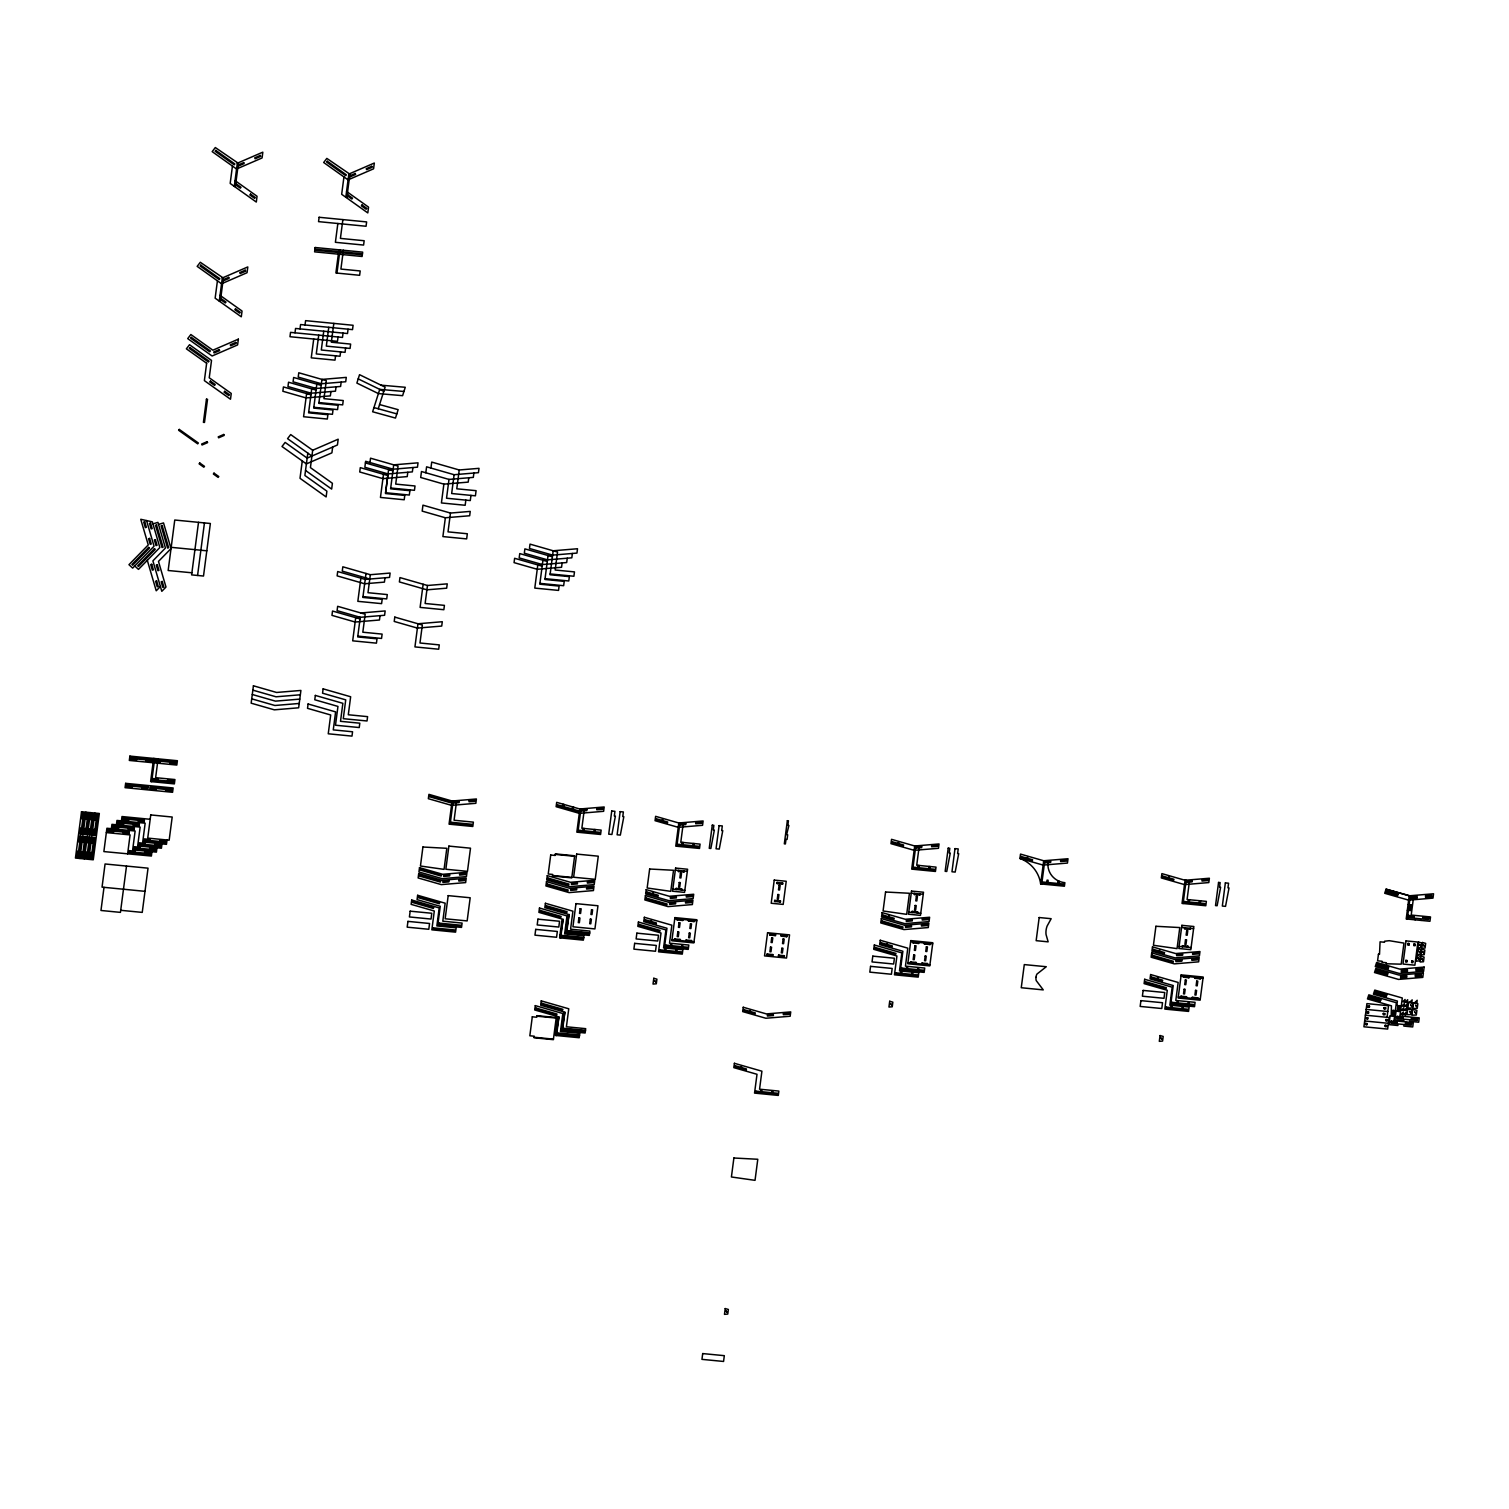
<?xml version="1.0" encoding="UTF-8"?>
<svg xmlns="http://www.w3.org/2000/svg" width="1509" height="1509" viewBox="0 0 1509 1509"><rect width="100%" height="100%" fill="white"/><g stroke="black" fill="none" stroke-linecap="round" stroke-linejoin="round"><path stroke-width="1.5" d="M761.573 1092.723L761.856 1090.479L760.8 1090.366L760.498 1092.629M772.608 1093.799L772.91 1091.554L771.835 1091.441L771.533 1093.704M77.827 857.15L80.562 836.156M80.845 833.987L83.58 813.087M79.902 858.489L85.956 812.182M82.278 857.584L85.032 836.59M85.315 834.42L88.05 813.521M84.353 858.923L90.408 812.615M86.73 858.017L89.484 837.023M89.767 834.854L92.502 813.955M88.805 859.357L94.86 813.049M91.181 858.451L93.935 837.457M94.218 835.288L96.953 814.388M111.383 828.686L111.949 824.348L140.148 827.102L137.677 845.908L161.425 848.228L162.01 843.889M104.008 887.33L100.971 910.474L120.437 912.379L126.511 866.072M113.741 831.119L113.59 832.157L107.667 831.591L107.931 829.497L129.359 831.591L129.095 833.666L123.153 833.1L123.285 832.044M116.4 824.782L116.966 820.443L145.166 823.197L142.714 842.003L166.462 844.323L167.027 839.985M118.758 827.215L118.626 828.252L112.685 827.668L112.949 825.593L134.395 827.687L134.112 829.761L128.171 829.177L128.322 828.139M121.418 820.877L121.984 816.539L150.183 819.293M123.776 823.31L123.644 824.348L117.702 823.763L117.966 821.688L139.413 823.782L139.13 825.857L133.188 825.272L133.339 824.235M132.452 786.189L132.302 787.245L126.379 786.661L126.643 784.567L148.071 786.661L147.807 788.754L141.865 788.17L141.997 787.132M128.793 819.406L128.661 820.443L122.719 819.859L123.002 817.784L144.43 819.859L144.147 821.952L138.224 821.368L138.356 820.33M136.697 758.97L136.565 760.008L130.623 759.423L130.906 757.348L152.334 759.423L152.069 761.517L146.128 760.932L146.26 759.895M127.624 853.905L130.095 834.911L106.347 832.591M134.923 852.245L135.074 851.189L129.133 850.623L128.85 852.698L150.372 854.792L150.655 852.717L144.713 852.132L144.581 853.17M139.96 848.322L140.092 847.285L134.15 846.7L133.886 848.794L155.408 850.887L155.672 848.812L149.731 848.228L149.598 849.265M153.635 758.423L150.617 781.568L174.365 783.888L174.931 779.549L155.634 777.663L158.087 758.857M151.673 781.681L154.71 758.518M217.428 280.825L215.146 298.178L241.289 316.815L242.044 311.024L220.031 295.33M232.443 166.065L230.179 183.438L256.304 202.055L257.058 196.264L235.046 180.59M144.977 844.418L145.109 843.38L139.168 842.795L138.903 844.889L160.426 846.983L160.69 844.908L154.767 844.323L154.616 845.361M156.106 788.509L155.974 789.547L150.032 788.962L150.315 786.887L171.837 788.981L171.554 791.056L165.613 790.49L165.764 789.433M149.995 840.513L150.127 839.476L144.185 838.891L143.921 840.985L165.443 843.078L165.726 840.985L159.784 840.419L159.652 841.456M157.898 780.078L158.049 779.04L152.107 778.455M160.369 761.272L160.237 762.309L154.295 761.724M151.956 851.698L151.39 856.037L103.876 851.585L106.913 828.252L135.131 831.006L132.66 849.812L156.408 852.132L156.974 847.794M198.509 522.34L191.624 574.891L203.508 576.042L210.373 523.491L174.761 520.02L168.159 570.496L191.907 572.798M167.556 781.021L167.688 779.983L173.629 780.549L173.346 782.643L151.824 780.549M170.008 762.215L169.876 763.252L175.817 763.837L176.081 761.743L154.559 759.649M197.566 575.457L204.451 522.906M294.991 332.81L295.557 328.453L347.504 333.527L348.07 329.188M300.008 328.887L300.574 324.548L352.521 329.622L353.106 325.284L305.591 320.644L305.025 324.982M313.721 339.016L311.25 357.84L334.998 360.142L335.564 355.803M302.272 460.962L300.008 478.315L326.133 496.933L326.887 491.161L304.875 475.467L307.817 453.096M318.739 335.111L316.268 353.936L340.034 356.237L340.6 351.899M323.756 331.207L321.304 350.013L345.052 352.333L345.618 347.994M337.846 223.502L335.394 242.308L363.594 245.062L364.159 240.723L340.412 238.403L342.883 219.597M343.939 176.93L341.675 194.303L367.8 212.92L368.554 207.129L346.561 191.454M332.659 447.06L331.905 452.851L306.402 463.904L282.013 446.513L285.144 442.42L307.157 458.114L337.431 444.985L338.186 439.194L312.684 450.248L310.42 467.62L332.414 483.295L331.659 489.086L305.535 470.468M328.773 327.302L326.321 346.108L350.069 348.428L350.635 344.09L331.339 342.203L333.81 323.398M338.921 249.834L335.885 272.978L359.632 275.298L360.198 270.96L340.902 269.074L343.373 250.268M336.96 273.091L339.978 249.928M330.924 391.548L330.358 395.886L306.044 397.923L282.862 391.265L283.428 386.926L310.948 394.83M338.035 336.997L337.469 341.336L289.973 336.714L290.539 332.376L342.486 337.431L343.052 333.093M336.035 386.832L335.47 391.171L306.61 393.585L303.573 416.729L327.321 419.049L327.887 414.711L308.59 412.825L311.722 388.85L340.6 386.455L341.166 382.117M369.969 462.546L370.535 458.189L398.055 466.092L395.716 484.106L415.013 485.973L414.447 490.312L390.68 488.011M360.877 578.173L357.84 601.337L381.588 603.638L382.173 599.299L362.877 597.432L366.008 573.458M384.984 577.777L384.418 582.116L364.65 583.776L337.129 575.872L337.695 571.534L365.216 579.418L389.548 577.4L390.114 573.062L370.346 574.703L367.989 592.697L387.285 594.584L386.719 598.922L362.971 596.602M380.042 615.653L379.457 620.01L355.143 622.029L331.961 615.37L332.527 611.032L360.066 618.935M407.807 472.26L407.223 476.599L382.909 478.636L359.727 471.977L360.293 467.639L387.832 475.542L385.474 493.537L404.77 495.424L404.205 499.762L380.457 497.442L383.475 474.298L412.353 471.883L412.919 467.545M409.995 489.878L409.316 495.046L385.568 492.726L388.605 469.582L417.465 467.168L418.031 462.829L393.717 464.847L390.586 488.822L409.882 490.689M425.821 472.77L426.594 466.809L454.115 474.713L478.428 472.675L479.013 468.337L459.226 469.978L431.725 462.075L430.933 468.054M423.142 584.247L420.106 607.391L443.853 609.711L444.419 605.373L425.123 603.487L427.481 585.492L447.249 583.851L446.664 588.189L426.915 589.83L399.395 581.927L399.96 577.589L427.481 585.492M468.771 477.768L468.205 482.125L443.872 484.144L441.42 502.95L465.168 505.27L465.847 500.12M473.883 473.053L473.317 477.391L449.003 479.428L446.532 498.234L470.28 500.554L470.959 495.405M445.362 517.776L442.892 536.582L466.658 538.902L467.318 533.752L448.022 531.866L450.474 513.06L470.242 511.4L469.676 515.757L445.362 517.776L422.18 511.117L422.954 505.157L450.474 513.06M454.115 474.713L451.663 493.518L475.41 495.82L476.089 490.67L456.774 488.803L459.226 469.978M452.096 801.015L449.06 824.159L472.807 826.479L473.373 822.141L454.077 820.255L456.435 802.26L428.914 794.356L428.349 798.695L451.531 805.353L475.844 803.316L476.41 798.978L452.096 801.015L453.153 801.109L450.135 824.272M562.121 562.932L561.555 567.271L537.242 569.289L514.06 562.631L514.626 558.292L542.165 566.196M567.252 558.198L566.686 562.536L537.808 564.951L534.79 588.095L558.537 590.415L559.103 586.077L539.807 584.19L542.938 560.235L571.817 557.821L572.383 553.482M560.141 937.881L563.14 919.113L560.688 937.938M579.871 808.994L576.834 832.157L600.582 834.477L601.148 830.12L581.852 828.252L584.209 810.258L556.689 802.354L556.123 806.693L579.305 813.351L603.619 811.314L604.185 806.975L579.871 808.994L580.927 809.107L577.909 832.251M566.101 933.147L569.082 914.379L566.63 933.184M555.972 1035.476L558.971 1016.726L556.519 1035.532M582.927 830.629L583.228 828.384M584.002 830.742L584.285 828.479M561.933 1030.741L564.913 1011.992L562.461 1030.798M593.98 831.723L594.263 829.46M595.036 831.817L595.338 829.554M582.568 937.957L582.436 938.994L560.82 936.882M588.51 933.222L588.378 934.26L566.762 932.147M578.4 1035.551L578.268 1036.608L556.651 1034.495M584.341 1030.817L584.209 1031.873L562.593 1029.76M678.805 822.99L675.768 846.153L699.516 848.454L700.082 844.116L680.785 842.248L683.143 824.235L655.623 816.331L655.057 820.689L678.239 827.328L702.553 825.31L703.119 820.971L678.805 822.99L679.861 823.103L676.843 846.247M664.507 951.349L664.941 948.048M665.582 951.443L665.997 948.142M675.862 889.442L675.994 888.386L681.936 888.971L681.804 890.008M678.352 870.448L678.22 871.485L684.143 872.07L684.294 871.033M681.728 845.662L682.162 842.38M676.409 889.48L676.541 888.443M678.748 871.542L678.88 870.504M682.804 845.776L683.219 842.475M670.449 946.615L670.713 944.521L671.788 944.634L671.524 946.709M674.316 939.956L674.466 938.9L680.389 939.485L680.257 940.522M677.088 918.887L676.937 919.924L682.879 920.49L683.011 919.453M674.863 939.994L674.995 938.956M677.484 919.981L677.616 918.924M681.276 889.97L681.408 888.914M683.615 872.013L683.747 870.976M675.542 952.424L675.975 949.123M676.617 952.519L677.051 949.218M679.729 940.465L679.861 939.428M682.351 920.452L682.483 919.396M692.763 846.756L693.197 843.456M693.838 846.851L694.272 843.55M681.483 947.69L681.766 945.596L682.822 945.709L682.558 947.784M685.746 941.069L685.878 940.013L691.82 940.597L691.688 941.635M688.5 920L688.368 921.037L694.31 921.603L694.442 920.565M686.274 941.107L686.406 940.069M688.896 921.094L689.028 920.037M691.141 941.578L691.273 940.541M693.763 921.565L693.895 920.509M767.515 955.14L767.647 954.103M770.137 935.108L770.269 934.071M775.041 901.514L775.173 900.477M777.38 883.576L777.512 882.539M772.382 955.612L772.533 954.575M775.004 935.58L775.154 934.543M779.908 901.986L780.04 900.948M782.247 884.048L782.398 883.01M778.946 956.253L779.078 955.216M781.568 936.221L781.7 935.184M783.812 956.725L783.944 955.687M786.434 936.693L786.566 935.655M914.718 845.983L911.7 869.127L935.448 871.447L936.014 867.109L916.717 865.223L919.075 847.228L891.536 839.325L890.97 843.663L914.152 850.322L938.466 848.303L939.032 843.965L914.718 845.983L915.793 846.096L912.756 869.241M900.42 974.324L900.854 971.023M901.495 974.437L901.929 971.136M911.794 912.417L911.926 911.379L917.868 911.964L917.717 913.002M914.265 893.441L914.133 894.479L920.075 895.063L920.207 894.026M917.642 868.656L918.076 865.355M912.323 912.473L912.455 911.436M914.661 894.535L914.812 893.498M918.717 868.769L919.151 865.468M906.362 969.589L906.645 967.514L907.701 967.609L907.437 969.702M910.248 962.931L910.38 961.893L916.321 962.478L916.17 963.515M913.002 941.861L912.87 942.918L918.792 943.483L918.943 942.446M910.776 962.987L910.908 961.95M913.398 942.955L913.53 941.918M917.189 912.945L917.321 911.908M919.528 895.007L919.679 893.969M911.474 975.399L911.908 972.098M912.53 975.512L912.964 972.211M915.642 963.459L915.774 962.421M918.264 943.427L918.396 942.389M928.695 869.731L929.129 866.43M929.751 869.844L930.185 866.543M917.415 970.664L917.679 968.589L918.755 968.684L918.472 970.777M921.659 964.044L921.792 963.006L927.733 963.591L927.601 964.628M924.413 942.974L924.281 944.03L930.223 944.596L930.355 943.559M922.188 964.1L922.339 963.063M924.81 944.068L924.96 943.031M927.073 964.572L927.205 963.534M929.695 944.54L929.827 943.502M1019.933 858.451L1020.518 854.094L1048.038 861.997A19.56 18.806 -21.8 0 0 1064.882 882.69L1064.411 886.217L1040.663 883.916A34.047 32.726 -21.8 0 0 1019.933 858.451L1043.115 865.091L1067.448 863.073L1068.014 858.734L1043.7 860.752L1040.663 883.916M1041.738 884.01L1044.756 860.866L1043.7 860.752M1046.624 883.425L1047.057 880.143L1048.114 880.237L1047.68 883.538M1057.658 884.519L1058.092 881.218L1059.167 881.313L1058.733 884.614M1185.074 880.256L1182.037 903.419L1205.804 905.74L1206.37 901.382L1187.074 899.515L1189.413 881.52L1161.892 873.617L1161.326 877.955L1184.508 884.614L1208.822 882.576L1209.388 878.238L1185.074 880.256L1186.149 880.369L1183.113 903.514M1170.777 1008.616L1171.21 1005.315M1171.852 1008.71L1172.286 1005.409M1182.132 946.709L1182.283 945.671L1188.205 946.237L1188.073 947.294M1184.622 927.714L1184.49 928.771L1190.431 929.337L1190.563 928.299M1187.998 902.948L1188.432 899.647M1182.679 946.765L1182.811 945.709M1185.018 928.808L1185.15 927.771M1189.073 903.042L1189.507 899.741M1176.718 1003.881L1177.001 1001.787L1178.057 1001.901L1177.793 1003.975M1180.604 997.223L1180.736 996.166L1186.678 996.751L1186.527 997.789M1183.358 976.153L1183.207 977.191L1189.149 977.775L1189.281 976.719M1181.132 997.26L1181.264 996.223M1183.754 977.247L1183.886 976.21M1187.545 947.237L1187.677 946.2M1189.884 929.299L1190.035 928.242M1181.83 1009.691L1182.245 1006.39M1182.886 1009.785L1183.32 1006.484M1185.999 997.751L1186.131 996.694M1188.62 977.719L1188.752 976.681M1199.051 904.023L1199.466 900.722M1200.108 904.117L1200.542 900.816M1187.753 1004.956L1188.036 1002.863L1189.111 1002.976L1188.828 1005.051M1192.016 998.336L1192.148 997.279L1198.089 997.864L1197.957 998.901M1194.77 977.266L1194.638 978.304L1200.579 978.888L1200.711 977.832M1192.544 998.373L1192.695 997.336M1195.166 978.36L1195.298 977.323M1197.41 998.864L1197.561 997.807M1200.032 978.832L1200.183 977.794M1366.588 1024.686L1366.739 1023.536M1367.343 1018.896L1367.494 1017.745M1368.097 1013.124L1368.248 1011.954M1368.852 1007.333L1369.003 1006.163M1369.512 1006.22L1369.361 1007.371L1367.663 1007.22L1367.814 1006.05L1369.531 1006.22M1383.772 1014.633L1383.923 1013.482M1384.526 1008.861L1384.677 1007.691M1385.583 1026.535L1385.734 1025.384M1386.337 1020.763L1386.488 1019.594M1387.035 1017.311L1388.544 1005.73L1366.928 1003.617L1363.91 1026.78L1387.658 1029.081L1389.167 1017.519L1365.419 1015.199M1391.524 1022.253L1391.656 1021.197M1407.275 919.075L1410.293 895.912L1386.054 889.178L1384.696 893.271L1408.67 900.156L1432.984 898.119L1433.55 893.781L1409.199 895.818L1406.199 918.962L1429.947 921.282L1430.513 916.944L1411.217 915.058L1413.575 897.063L1386.054 889.178M1408.746 916.567L1408.878 915.529M1396.391 1022.725L1396.523 1021.687M1397.466 1017.519L1397.598 1016.462M1413.612 917.057L1413.744 916.001M1402.333 1017.99L1402.465 1016.934M1415.102 919.83L1415.31 918.264L1421.252 918.849L1421.044 920.415M1406.011 1023.649L1406.143 1022.612M1423.232 917.981L1423.364 916.944M1410.877 1024.139L1411.009 1023.083M1411.952 1018.915L1412.084 1017.877M1428.099 918.453L1428.231 917.415M1416.819 1019.405L1416.951 1018.349M378.25 408.75L385.116 387.153L359.538 374.685L356.878 383.079L378.401 393.585L402.601 395.679L405.261 387.285L381.079 385.172M562.159 807.221L563.159 804.203M563.197 807.522L564.177 804.504M571.76 809.975L572.741 806.957M572.779 810.276L573.778 807.258M661.093 821.217L662.791 819.481L662.13 821.5M651.699 894.497L653.378 892.762L652.718 894.799M649.832 922.15L651.511 920.415L650.851 922.433M748.709 1012.143L750.407 1010.408L749.747 1012.426M739.882 1068.165L741.56 1066.429L740.9 1068.466M897.025 844.21L898.723 842.456L898.044 844.493M887.613 917.491L889.31 915.756L888.631 917.793M885.745 945.143L887.443 943.408L886.764 945.426M1025.988 858.979L1027.686 857.244L1027.025 859.262M1167.381 878.483L1169.079 876.748L1168.4 878.785M1157.969 951.783L1159.666 950.048L1158.987 952.066M1156.101 979.416L1157.799 977.681L1157.12 979.718M1386.922 891.612L1387.261 890.612M1391.6 892.951L1391.92 891.951M1392.109 893.102L1392.449 892.102M1392.618 893.253L1392.958 892.234M1397.296 894.592L1397.617 893.573M1377.51 964.892L1377.849 963.893M1376.736 970.872L1377.057 969.872M1369.7 997.279L1370.04 996.28M1382.187 966.25L1382.508 965.232M1382.697 966.382L1383.036 965.383M1381.395 972.211L1381.735 971.211M1383.206 966.533L1383.546 965.534M1381.923 972.362L1382.244 971.362M1375.642 992.545L1375.982 991.545M1382.433 972.513L1382.753 971.513M1374.378 998.618L1374.699 997.619M1374.888 998.769L1375.227 997.77M1375.397 998.92L1375.736 997.902M1387.884 967.873L1388.205 966.873M1380.32 993.884L1380.641 992.884M1387.092 973.852L1387.431 972.852M1380.829 994.035L1381.169 993.035M1381.339 994.186L1381.678 993.167M1380.075 1000.26L1380.395 999.26M1386.016 995.525L1386.337 994.525M160.407 586.511L156.219 590.792L147.316 560.329M152.956 523.887L157.936 522.378L165.443 548.031L152.899 560.858L161.803 591.321L165.99 587.058L158.483 561.405L171.026 548.578L163.519 522.925L158.539 524.415M360.84 612.975L385.153 610.938L384.588 615.276L355.709 617.69L352.691 640.835L376.439 643.155L377.005 638.816L357.708 636.93L360.274 617.313L337.092 610.655L337.658 606.316L365.178 614.22L362.82 632.214L382.117 634.101L381.551 638.439L357.803 636.119M300.348 694.781L276.034 696.8L252.852 690.141M299.782 699.12L275.468 701.138L252.286 694.498M299.216 703.458L274.902 705.495L251.72 698.837M1410.84 897.874L1416.819 897.383M1425.59 896.648L1431.569 896.157M1401.427 971.174L1407.407 970.664M1416.178 969.947L1422.157 969.438M1400.635 977.134L1406.614 976.644M1415.404 975.908L1421.384 975.418M403.94 391.472L379.74 389.379L372.629 411.768L395.49 418.068L398.15 409.675L379.589 404.563M314.947 249.174L362.443 253.795M314.815 250.211L362.311 254.832M318.927 402.563L342.675 404.884L343.241 400.545L323.945 398.659L326.302 380.664L298.782 372.761L298.216 377.099L321.398 383.758M313.815 407.298L337.563 409.599L338.129 405.261L318.833 403.375L321.964 379.419L346.278 377.382L345.712 381.739L316.833 384.135L313.721 408.109L333.017 409.976L332.452 414.315L308.704 412.014M550.163 573.929L573.91 576.249L574.476 571.892L555.18 570.025L557.538 552.03L530.017 544.127L529.452 548.465L552.634 555.123M545.032 578.664L568.78 580.984L569.346 576.627L550.049 574.759L553.199 550.766L577.513 548.748L576.947 553.086L548.069 555.501L544.938 579.475L564.234 581.361L563.649 585.699L539.901 583.379M171.177 547.333L206.808 550.804M130.774 758.386L152.202 760.479M154.427 760.687L175.949 762.781M151.975 779.493L173.497 781.605M1408.104 904.495L1409.161 904.608M126.511 785.623L147.939 787.698M150.164 787.924L171.686 790.018M1407.331 910.285L1408.406 910.38M578.173 830.176L599.79 832.289L599.658 833.326L578.041 831.214M450.399 822.179L472.015 824.291L471.883 825.329L450.267 823.216M677.107 844.172L698.724 846.266L698.592 847.322L676.975 845.21M913.039 867.147L934.637 869.259L934.505 870.297L912.888 868.203M1408.199 916.529L1414.14 917.095M1422.685 917.944L1428.627 918.509M1042.002 881.935L1063.619 884.029L1063.487 885.085L1041.87 882.972M1183.396 901.439L1204.993 903.551L1204.861 904.589L1183.245 902.476M555.293 854.415L574.589 856.301M675.315 870.165L687.312 871.315M911.247 893.139L923.244 894.309M122.851 818.821L144.298 820.915M1407.954 944.54L1409.142 944.653M1413.895 945.124L1415.084 945.238M82.825 818.878L81.769 818.783L82.523 812.993L84.655 813.2L81.92 834.1L79.788 833.892L80.543 828.101L81.618 828.196M87.277 819.312L86.22 819.217L86.975 813.426L89.106 813.634L86.371 834.534L84.24 834.326L84.994 828.535L86.07 828.63M91.728 819.745L90.672 819.651L91.427 813.86L93.558 814.068L90.823 834.967L88.691 834.76L89.446 828.969L90.521 829.063M96.199 820.179L95.124 820.085L95.878 814.294L98.01 814.502L95.274 835.401L93.143 835.194L93.898 829.403L94.973 829.497M117.834 822.726L139.281 824.819M1181.604 927.431L1193.581 928.601M112.817 826.63L134.244 828.724M107.799 830.535L129.227 832.628M552.539 875.484L571.836 877.37M672.844 889.141L684.841 890.31M908.758 912.134L920.754 913.303M1405.822 960.856L1407.01 960.969M1411.764 961.44L1412.952 961.554M144.053 839.928L165.575 842.041M139.035 843.852L160.558 845.945M1179.114 946.407L1191.11 947.577M79.807 841.947L78.751 841.852L79.505 836.061L81.637 836.269L78.902 857.244L76.752 857.037L77.506 851.246L78.581 851.359M84.259 842.38L83.202 842.286L83.957 836.495L86.088 836.703L83.353 857.678L81.203 857.47L81.958 851.68L83.033 851.793M88.71 842.814L87.654 842.72L88.409 836.929L90.54 837.137L87.805 858.112L85.655 857.904L86.428 852.113L87.484 852.227M93.181 843.248L92.106 843.154L92.86 837.363L94.992 837.57L92.256 858.546L90.106 858.338L90.88 852.547L91.936 852.66M134.018 847.756L155.54 849.85M129.001 851.661L150.523 853.754M674.768 918.66L696.743 920.792M910.682 941.635L932.675 943.785M1181.038 975.927L1203.031 978.058M672.014 939.73L693.989 941.861M907.928 962.704L929.921 964.855M565.894 930.487L589.642 932.807M565.837 930.996L589.585 933.317M1366.173 1009.408L1387.79 1011.52M144.996 891.329L102.046 887.141L105.064 863.978L148.033 868.165L142.242 912.398L120.72 910.304M559.952 935.222L583.7 937.542M559.896 935.75L583.643 938.051M1396.919 1017.462L1402.861 1018.028M1411.424 1018.877L1417.347 1019.443M1178.284 996.996L1200.277 999.128M1390.977 1022.197L1396.919 1022.762M1405.464 1023.611L1411.405 1024.177M1364.664 1020.989L1388.412 1023.309M536.902 1016.179L556.199 1018.066M561.725 1028.101L585.473 1030.402M561.669 1028.61L585.417 1030.93M555.784 1032.835L579.531 1035.136M555.727 1033.344L579.475 1035.664M534.148 1037.249L553.445 1039.135M373.968 407.581L396.829 413.881M321.191 385.38L293.651 377.476L293.086 381.815L316.268 388.473M316.079 390.114L288.54 382.211L287.974 386.549L311.156 393.208M449.003 479.428L421.483 471.525L420.69 477.485L443.872 484.144M393.151 469.186L365.631 461.301L364.857 467.262L388.039 473.92M365.423 462.923L392.944 470.827M552.407 556.764L524.887 548.861L524.321 553.199L547.503 559.858M547.277 561.48L519.756 553.577L519.19 557.915L542.372 564.573M370.346 574.703L342.826 566.799L342.26 571.138L369.78 579.041M1386.413 891.461L1397.806 894.743M1377 964.76L1388.393 968.024M1376.227 970.721L1387.62 974.003M1375.133 992.394L1386.526 995.676M1369.191 997.128L1380.584 1000.41M358.199 378.872L383.776 391.34M312.684 450.248L290.69 434.573L287.559 438.666L311.929 456.039M134.754 565.969L138.47 569.383L159.86 547.503L152.352 521.85L140.752 519.285L148.259 544.938L128.963 564.687L132.66 568.101L154.05 546.22L146.562 520.567M1431.022 896.195L1431.098 897.233M1426.137 896.61L1426.194 897.648M1421.61 969.495L1421.685 970.532M1416.272 897.421L1416.329 898.459M1420.837 975.455L1420.893 976.512M1416.725 969.891L1416.781 970.928M1411.368 897.836L1411.443 898.874M1415.932 975.87L1416.008 976.908M1406.86 970.721L1406.916 971.758M1406.086 976.681L1406.143 977.738M1401.955 971.117L1402.031 972.173M1401.182 977.096L1401.239 978.134M1035.985 977.266L1035.947 977.926A9.412 9.054 -21.8 0 0 1036.23 980.605L1043.247 989.885L1021.253 987.735L1024.29 964.591L1046.284 966.722L1036.947 974.078A8.545 8.205 -21.8 0 0 1036.211 975.983L1035.985 977.266M81.505 811.748L75.45 858.055L93.256 859.79L99.33 813.483L81.505 811.748M125.643 783.341L125.058 787.679L172.573 792.3L173.139 787.962L125.643 783.341M129.887 756.103L129.321 760.442L176.817 765.063L177.402 760.725L129.887 756.103M206.639 363.254L204.375 380.626L230.5 399.244L231.254 393.453L209.242 377.778L211.524 360.425L189.512 344.731L186.38 348.824L206.639 363.254M150.749 814.935L147.731 838.099L169.159 840.192L172.196 817.029L150.749 814.935M206.45 399.187L203.413 422.35L204.488 422.445L207.525 399.3L206.45 399.187M222.313 277.977L219.277 301.121L220.352 301.234L223.37 278.071L200.301 262.283L197.17 266.376L221.559 283.767L247.042 272.714L247.816 266.923L222.313 277.977M237.328 163.217L234.291 186.38L235.366 186.475L238.403 163.33L215.315 147.542L212.184 151.636L236.573 169.008L262.076 157.955L262.83 152.164L237.328 163.217M238.365 339.148L237.592 344.939L212.109 355.992L187.72 338.62L190.851 334.526L212.863 350.201L238.365 339.148M253.418 685.803L251.154 703.175L274.336 709.834L298.65 707.796L300.913 690.443L276.6 692.461L253.418 685.803M315.174 247.514L314.608 251.852L362.103 256.492L362.669 252.135L315.174 247.514M319.116 217.277L318.55 221.634L366.065 226.256L366.63 221.917L319.116 217.277M348.824 174.082L345.806 197.245L346.863 197.339L349.899 174.195L326.831 158.407L323.68 162.5L348.07 179.873L373.572 168.819L374.326 163.029L348.824 174.082M308.1 703.986L307.515 708.325L330.697 714.983L328.245 733.789L351.993 736.109L352.559 731.771L333.263 729.884L335.62 711.89L308.1 703.986M315.343 695.423L314.777 699.761L337.959 706.419L335.488 725.225L359.236 727.545L359.802 723.188L340.506 721.321L342.864 703.326L315.343 695.423M323.133 688.858L322.549 693.197L345.731 699.855L343.279 718.68L367.027 720.981L367.592 716.643L348.296 714.757L350.654 696.762L323.133 688.858M394.792 617.106L394.226 621.444L417.408 628.102L441.722 626.065L442.288 621.727L417.974 623.764L414.937 646.908L438.704 649.228L439.27 644.89L419.974 643.004L422.331 625.009L394.792 617.106M407.939 921.377L407.185 927.167L428.801 929.28L429.556 923.489L407.939 921.377M410.165 911.172L409.411 916.944L431.027 919.056L431.781 913.266L410.165 911.172M411.693 900.024L411.127 904.363L434.309 911.021L431.838 929.827L455.586 932.147L456.152 927.809L436.856 925.922L439.213 907.928L411.693 900.024M418.71 873.617L418.144 877.955L441.326 884.614L465.64 882.595L466.224 878.257L441.892 880.275L418.71 873.617M419.502 867.656L418.936 871.995L442.118 878.634L466.432 876.616L466.998 872.277L442.684 874.296L419.502 867.656M422.916 847.021L420.445 866.015L444.061 869.373L446.815 848.303L422.916 847.021M417.635 895.29L417.069 899.628L440.251 906.287L437.78 925.092L461.528 927.413L462.094 923.074L442.797 921.188L445.155 903.193L417.635 895.29M433.177 927.846L433.045 928.903L454.662 930.996L454.794 929.959L433.177 927.846M448.89 846.096L445.853 869.241L467.469 871.353L470.506 848.19L448.89 846.096M439.119 923.112L438.987 924.168L460.603 926.262L460.735 925.224L439.119 923.112M448.192 895.629L445.155 918.774L467.149 920.924L470.186 897.761L448.192 895.629M535.714 929.374L534.959 935.165L556.576 937.259L557.33 931.468L535.714 929.374M537.94 919.151L537.185 924.942L558.802 927.054L559.556 921.263L537.94 919.151M539.467 908.022L538.902 912.36L562.084 919.019L559.613 937.825L583.361 940.145L583.926 935.806L564.63 933.92L566.988 915.925L539.467 908.022M546.484 881.614L545.918 885.953L569.1 892.611L593.433 890.574L593.999 886.236L569.666 888.273L546.484 881.614M547.277 875.635L546.711 879.973L569.893 886.632L594.206 884.614L594.772 880.275L570.459 882.293L547.277 875.635M550.71 855.018L548.22 874.013L552.671 874.447L552.464 875.993L571.76 877.88L574.646 855.773L555.35 853.887L555.161 855.452L550.71 855.018M545.409 903.287L544.843 907.626L568.025 914.284L565.554 933.09L589.302 935.41L589.868 931.072L570.572 929.186L572.93 911.191L545.409 903.287M532.3 1016.802L529.829 1035.778L534.28 1036.211L534.073 1037.777L553.369 1039.663L556.255 1017.538L536.959 1015.67L536.77 1017.236L532.3 1016.802M535.299 1005.616L534.733 1009.974L557.915 1016.613L555.444 1035.438L579.192 1037.739L579.758 1033.401L560.461 1031.515L562.819 1013.52L535.299 1005.616M541.241 1000.882L540.675 1005.22L563.857 1011.879L561.386 1030.704L585.134 1033.005L585.699 1028.666L566.403 1026.78L568.761 1008.785L541.241 1000.882M576.664 854.075L573.627 877.238L595.244 879.332L598.281 856.188L576.664 854.075M575.966 903.627L572.93 926.771L594.923 928.922L597.96 905.758L575.966 903.627M578.89 917.981L578.287 922.603L579.362 922.716L579.965 918.076L578.89 917.981M580.116 908.72L579.513 913.341L580.569 913.454L581.172 908.814L580.116 908.72M590.321 919.094L589.717 923.715L590.774 923.829L591.377 919.188L590.321 919.094M591.528 909.833L590.924 914.454L592 914.567L592.603 909.927L591.528 909.833M611.73 811.012L608.712 834.175L611.918 834.477L615.408 816.067L614.333 815.954L614.936 811.333L611.73 811.012M620.161 811.635L617.124 834.798L620.331 835.099L623.821 816.69L622.764 816.576L623.368 811.955L620.161 811.635M634.648 943.351L633.893 949.142L655.51 951.255L656.264 945.464L634.648 943.351M636.873 933.147L636.119 938.938L657.735 941.031L658.49 935.259L636.873 933.147M638.401 922.018L637.835 926.356L661.017 933.015L658.546 951.821L682.294 954.122L682.86 949.783L663.564 947.916L665.922 929.921L638.401 922.018M645.418 895.61L644.852 899.949L668.034 906.607L692.367 904.57L692.933 900.232L668.6 902.269L645.418 895.61M646.21 889.631L645.645 893.969L668.827 900.628L693.14 898.609L693.706 894.252L669.392 896.289L646.21 889.631M649.643 869.014L647.154 887.99L670.769 891.347L673.523 870.278L649.643 869.014M644.343 917.283L643.777 921.622L666.959 928.261L664.488 947.086L688.236 949.387L688.821 945.049L669.506 943.182L671.863 925.187L644.343 917.283M653.793 978.285L653.02 984.075L656.302 983.793L656.924 979.171L653.793 978.285M654.604 980.699L655.642 981.982L654.604 980.699M659.886 949.84L659.754 950.877L681.37 952.99L681.502 951.934L659.886 949.84M675.598 868.071L672.561 891.215L684.558 892.385L687.595 869.241L675.598 868.071M665.827 945.106L665.695 946.143L687.312 948.256L687.444 947.199L665.827 945.106M674.9 917.604L671.863 940.767L693.857 942.899L696.894 919.754L674.9 917.604M679.239 882.501L678.635 887.122L679.71 887.235L680.314 882.595L679.239 882.501M680.446 873.239L679.842 877.861L680.917 877.974L681.521 873.334L680.446 873.239M677.824 931.958L677.22 936.599L678.296 936.693L678.899 932.072L677.824 931.958M679.05 922.697L678.446 927.337L679.503 927.431L680.106 922.81L679.05 922.697M689.255 933.071L688.651 937.711L689.707 937.806L690.33 933.184L689.255 933.071M690.462 923.81L689.858 928.45L690.933 928.544L691.537 923.923L690.462 923.81M712.267 825.178L709.249 848.322L710.852 848.473L714.342 830.063L713.267 829.95L713.87 825.329L712.267 825.178M719.095 825.63L716.058 848.775L719.265 849.095L722.754 830.667L721.698 830.572L722.302 825.932L719.095 825.63M734.393 1063.298L733.827 1067.636L757.009 1074.295L754.538 1093.101L778.286 1095.421L778.87 1091.082L759.555 1089.196L761.913 1071.201L734.393 1063.298M743.239 1007.257L742.673 1011.596L765.855 1018.254L790.169 1016.236L790.735 1011.898L766.421 1013.916L743.239 1007.257M702.704 1353.573L701.949 1359.364L723.566 1361.458L724.32 1355.667L702.704 1353.573M733.883 1158.007L731.412 1176.982L755.028 1180.34L757.782 1159.27L733.883 1158.007M774.23 880.105L771.193 903.25L783.19 904.419L786.227 881.275L774.23 880.105M767.572 932.751L764.535 955.895L786.529 958.045L789.547 934.882L767.572 932.751M767.119 954.046L766.987 955.084L772.929 955.669L773.061 954.612L767.119 954.046M769.741 934.014L769.609 935.052L775.551 935.637L775.683 934.599L769.741 934.014M774.645 900.42L774.494 901.458L780.436 902.042L780.568 901.005L774.645 900.42M776.984 882.482L776.852 883.519L782.794 884.104L782.926 883.067L776.984 882.482M770.495 947.105L769.892 951.726L770.967 951.839L771.571 947.199L770.495 947.105M771.703 937.843L771.099 942.465L772.174 942.578L772.778 937.938L771.703 937.843M787.358 820.689L784.322 843.852L785.397 843.946L786 839.325L787.076 839.419L787.679 834.798L786.604 834.684L788.886 825.536L787.83 825.423L788.434 820.802L787.358 820.689M777.871 894.516L777.267 899.157L778.342 899.251L778.946 894.63L777.871 894.516M779.097 885.255L778.474 889.895L779.549 889.989L780.153 885.368L779.097 885.255M725.225 1308.567L724.471 1314.358L727.753 1314.094L728.357 1309.454L725.225 1308.567M726.055 1310.981L727.074 1312.264L726.055 1310.981M755.877 1091.12L755.745 1092.158L777.361 1094.27L777.493 1093.233L755.877 1091.12M778.55 955.159L778.399 956.197L784.34 956.781L784.473 955.725L778.55 955.159M781.172 935.127L781.021 936.165L786.962 936.749L787.094 935.712L781.172 935.127M781.907 948.218L781.304 952.839L782.379 952.952L782.982 948.312L781.907 948.218M783.133 938.956L782.53 943.578L783.586 943.691L784.19 939.051L783.133 938.956M870.561 966.345L869.806 972.136L891.423 974.248L892.177 968.457L870.561 966.345M872.806 956.14L872.032 961.931L893.649 964.025L894.403 958.234L872.806 956.14M874.315 944.992L873.749 949.331L896.931 955.989L894.46 974.814L918.226 977.115L918.792 972.777L899.496 970.891L901.854 952.896L874.315 944.992M881.35 918.585L880.784 922.942L903.966 929.582L928.28 927.563L928.846 923.225L904.532 925.243L881.35 918.585M882.124 912.624L881.558 916.963L904.74 923.621L929.054 921.584L929.619 917.246L905.306 919.283L882.124 912.624M885.557 892.008L883.067 910.983L906.683 914.341L909.437 893.271L885.557 892.008M880.256 940.258L879.69 944.596L902.872 951.255L900.42 970.08L924.168 972.381L924.734 968.042L905.438 966.156L907.796 948.161L880.256 940.258M889.706 1001.259L888.952 1007.05L892.234 1006.786L892.838 1002.165L889.706 1001.259M890.536 1003.692L891.574 1004.975L890.536 1003.692M895.818 972.833L895.667 973.871L917.283 975.965L917.415 974.927L895.818 972.833M911.511 891.064L908.493 914.209L920.471 915.378L923.508 892.234L911.511 891.064M901.76 968.099L901.627 969.136L923.225 971.23L923.376 970.193L901.76 968.099M915.152 905.475L914.548 910.116L915.623 910.21L916.227 905.589L915.152 905.475M916.378 896.233L915.774 900.854L916.831 900.967L917.434 896.327L916.378 896.233M910.814 940.597L907.796 963.761L929.77 965.892L932.807 942.748L910.814 940.597M913.756 954.952L913.152 959.592L914.209 959.686L914.812 955.065L913.756 954.952M914.963 945.69L914.36 950.33L915.435 950.425L916.038 945.803L914.963 945.69M925.168 956.065L924.564 960.705L925.639 960.799L926.243 956.178L925.168 956.065M926.375 946.803L925.772 951.443L926.847 951.538L927.45 946.916L926.375 946.803M948.199 848.152L945.162 871.315L946.765 871.466L950.255 853.057L949.199 852.943L949.802 848.322L948.199 848.152M955.008 848.624L951.972 871.768L955.178 872.089L958.687 853.66L957.611 853.566L958.215 848.926L955.008 848.624M1039.173 917.529L1036.155 940.673L1048.151 941.842L1046.077 934.618A17.504 16.825 -21.8 0 1 1045.963 931.562A19.542 18.787 -21.8 0 1 1047.114 926.073L1051.169 918.698L1039.173 917.529M1140.917 1000.637L1140.163 1006.428L1161.779 1008.521L1162.534 1002.731L1140.917 1000.637M1143.143 990.413L1142.388 996.204L1164.005 998.317L1164.759 992.526L1143.143 990.413M1144.671 979.284L1144.105 983.623L1167.287 990.281L1164.816 1009.087L1188.564 1011.407L1189.149 1007.069L1169.852 1005.183L1172.191 987.188L1144.671 979.284M1151.707 952.877L1151.141 957.215L1174.323 963.874L1198.636 961.837L1199.202 957.498L1174.889 959.535L1151.707 952.877M1152.48 946.898L1151.914 951.236L1175.096 957.894L1199.41 955.876L1199.976 951.538L1175.662 953.556L1152.48 946.898M1155.913 926.281L1153.423 945.275L1177.039 948.633L1179.793 927.563L1155.913 926.281M1150.612 974.55L1150.047 978.888L1173.229 985.547L1170.758 1004.353L1194.524 1006.673L1195.09 1002.334L1175.794 1000.448L1178.152 982.453L1150.612 974.55M1160.063 1035.551L1159.308 1041.342L1162.59 1041.078L1163.194 1036.438L1160.063 1035.551M1160.893 1037.985L1161.911 1039.248L1160.893 1037.985M1166.155 1007.107L1166.023 1008.144L1187.64 1010.257L1187.772 1009.219L1166.155 1007.107M1181.868 925.338L1178.831 948.501L1190.827 949.67L1193.864 926.507L1181.868 925.338M1172.116 1002.372L1171.965 1003.41L1193.581 1005.522L1193.713 1004.485L1172.116 1002.372M1185.508 939.767L1184.905 944.389L1185.98 944.502L1186.583 939.862L1185.508 939.767M1186.734 930.506L1186.112 935.127L1187.187 935.24L1187.79 930.619L1186.734 930.506M1181.17 974.889L1178.152 998.034L1200.127 1000.184L1203.163 977.021L1181.17 974.889M1184.112 989.244L1183.509 993.865L1184.565 993.978L1185.169 989.338L1184.112 989.244M1185.319 979.982L1184.716 984.604L1185.772 984.717L1186.395 980.077L1185.319 979.982M1195.524 990.357L1194.921 994.978L1195.996 995.091L1196.599 990.451L1195.524 990.357M1196.731 981.095L1196.128 985.717L1197.203 985.83L1197.806 981.19L1196.731 981.095M1218.555 882.444L1215.518 905.589L1217.122 905.74L1220.611 887.33L1219.555 887.235L1220.159 882.595L1218.555 882.444M1225.365 882.897L1222.328 906.06L1225.534 906.362L1229.024 887.952L1227.968 887.839L1228.571 883.218L1225.365 882.897M1365.551 1023.423L1365.4 1024.573L1367.097 1024.743L1367.248 1023.574L1365.551 1023.423M1366.305 1017.632L1366.154 1018.782L1367.852 1018.952L1368.003 1017.802L1366.305 1017.632M1367.06 1011.841L1366.909 1012.992L1368.606 1013.161L1368.757 1012.011L1367.06 1011.841M1378.453 954.216L1377.585 960.818L1382.037 961.252L1381.904 962.289L1386.356 962.723L1386.224 963.761L1401.201 964.176L1403.955 943.106L1389.242 940.692L1384.658 941.22L1384.526 942.257L1380.075 941.823L1379.509 954.329L1378.453 954.216M1383.281 1013.426L1383.131 1014.576L1384.96 1014.765L1385.111 1013.595L1383.281 1013.426M1384.036 1007.635L1383.885 1008.785L1385.715 1008.974L1385.866 1007.805L1384.036 1007.635M1385.092 1025.328L1384.941 1026.478L1386.771 1026.667L1386.922 1025.498L1385.092 1025.328M1385.847 1019.537L1385.696 1020.688L1387.525 1020.876L1387.676 1019.707L1385.847 1019.537M1390.11 1015.953L1388.978 1024.63L1397.881 1025.498L1398.089 1023.932L1404.03 1024.517L1403.823 1026.082L1412.726 1026.95L1413.292 1022.612L1393.995 1020.725L1396.353 1002.731L1368.814 994.846L1367.475 998.939L1391.449 1005.824L1391.185 1016.066L1390.11 1015.953M1391.128 1021.159L1390.845 1023.234L1396.787 1023.819L1397.051 1021.725L1391.128 1021.159M1393.014 1010.37L1392.26 1016.161L1393.316 1016.274L1394.071 1010.483L1393.014 1010.37M1408.35 915.473L1408.067 917.566L1414.008 918.151L1414.273 916.057L1408.35 915.473M1396.051 1011.219L1394.92 1019.895L1403.823 1020.763L1404.03 1019.197L1409.972 1019.782L1409.764 1021.348L1418.667 1022.215L1419.233 1017.877L1399.937 1015.991L1402.295 997.996L1374.774 990.111L1373.416 994.205L1397.391 1001.089L1396.825 1005.428L1397.881 1005.541L1397.127 1011.332L1396.051 1011.219M1410.236 904.702L1409.481 910.493L1410.538 910.587L1411.311 904.815L1410.236 904.702M1406.03 940.899L1402.993 964.044L1414.876 965.194L1417.894 942.05L1406.03 940.899M1397.07 1016.425L1396.787 1018.5L1402.729 1019.084L1402.993 1016.991L1397.07 1016.425M1398.956 1005.635L1398.202 1011.426L1399.258 1011.539L1400.031 1005.749L1398.956 1005.635M1405.879 960.346L1405.671 962.025L1406.86 962.138L1407.067 960.46L1405.879 960.346M1408.104 943.389L1407.878 945.068L1409.066 945.181L1409.293 943.502L1408.104 943.389M1401.201 1014.161L1402.88 1014.859L1403.257 1012.067L1401.201 1014.161M1401.823 1009.842L1403.502 1010.521L1403.86 1007.748L1401.823 1009.842M1402.333 1005.711L1404.011 1006.39L1404.37 1003.617L1402.333 1005.711M1403.03 1001.561L1404.709 1002.259L1405.068 999.486L1403.03 1001.561M1403.992 1014.425L1405.671 1015.123L1406.048 1012.35L1403.992 1014.425M1404.577 1010.03L1406.256 1010.709L1406.614 1007.937L1404.577 1010.03M1405.068 1005.937L1406.765 1006.635L1407.124 1003.862L1405.068 1005.937M1405.615 1001.825L1407.293 1002.504L1407.671 999.731L1405.615 1001.825M1411.82 960.912L1411.613 962.591L1412.782 962.704L1413.009 961.026L1411.82 960.912M1414.046 943.955L1413.82 945.634L1415.008 945.747L1415.235 944.068L1414.046 943.955M1405.615 1022.555L1405.332 1024.649L1411.273 1025.233L1411.537 1023.14L1405.615 1022.555M1407.746 1008.917L1406.992 1014.689L1411.349 1014.538L1411.952 1009.898L1407.746 1008.917M1408.614 1002.353L1407.859 1008.144L1412.198 1007.974L1412.801 1003.334L1408.614 1002.353M1410.123 1001.957L1411.802 1002.655L1412.16 999.882L1410.123 1001.957M1418.649 942.125L1417.875 947.916L1421.157 947.652L1421.78 943.012L1418.649 942.125M1409.764 1011.445L1410.802 1012.728L1409.764 1011.445M1410.632 1004.881L1411.651 1006.163L1410.632 1004.881M1417.083 955.367L1416.329 961.139L1419.611 960.875L1420.214 956.253L1417.083 955.367M1417.838 948.727L1417.083 954.518L1420.365 954.235L1420.969 949.614L1417.838 948.727M1422.836 916.887L1422.553 918.981L1428.495 919.547L1428.759 917.472L1422.836 916.887M1417.913 957.781L1418.95 959.064L1417.913 957.781M1418.667 951.142L1419.705 952.424L1418.667 951.142M1419.46 944.54L1420.497 945.822L1419.46 944.54M1411.556 1017.821L1411.273 1019.914L1417.215 1020.499L1417.498 1018.405L1411.556 1017.821M1412.726 1009.389L1411.971 1015.18L1416.31 1015.01L1416.913 1010.389L1412.726 1009.389M1413.631 1002.731L1412.877 1008.521L1417.234 1008.352L1417.838 1003.73L1413.631 1002.731M1420.95 956.216L1420.195 962.006L1423.477 961.723L1424.081 957.102L1420.95 956.216M1421.704 949.161L1420.95 954.952L1424.232 954.688L1424.836 950.048L1421.704 949.161M1422.534 942.503L1421.78 948.293L1425.062 948.029L1425.665 943.389L1422.534 942.503M1415.159 1002.353L1416.838 1003.051L1417.196 1000.26L1415.159 1002.353M1422.515 951.594L1423.553 952.858L1422.515 951.594M1423.364 944.917L1424.402 946.2L1423.364 944.917M1414.725 1011.935L1415.763 1013.199L1414.725 1011.935M1415.649 1005.277L1416.687 1006.541L1415.649 1005.277M1421.78 958.63L1422.817 959.913L1421.78 958.63M1423.364 973.06L1422.798 977.398L1398.466 979.416L1374.51 972.532L1375.85 968.42L1398.994 975.078L1423.364 973.06M1424.138 967.08L1423.572 971.419L1399.258 973.456L1375.284 966.571L1376.642 962.459L1399.786 969.118L1424.138 967.08M429.82 795.715L429.48 796.714L450.587 802.769L450.908 801.769L429.82 795.715M420.407 869.014L420.068 870.014L441.175 876.069L441.496 875.069L420.407 869.014M419.615 874.975L419.295 875.993L440.383 882.048L440.722 881.03L419.615 874.975M412.598 901.382L412.259 902.382L433.347 908.437L433.687 907.437L412.598 901.382M418.54 896.648L418.2 897.648L439.308 903.702L439.628 902.703L418.54 896.648M557.255 804.712L556.934 805.712L578.022 811.767L578.362 810.767L557.255 804.712M547.842 878.012L547.522 879.011L568.61 885.066L568.95 884.067L547.842 878.012M547.069 883.972L546.73 884.991L567.837 891.046L568.157 890.027L547.069 883.972M540.033 910.38L539.713 911.379L560.801 917.434L561.141 916.435L540.033 910.38M545.975 905.645L545.654 906.645L566.743 912.7L567.082 911.7L545.975 905.645M535.865 1007.993L535.544 1008.993L556.632 1015.048L556.972 1014.048L535.865 1007.993M541.806 1003.259L541.486 1004.258L562.574 1010.313L562.914 1009.314L541.806 1003.259M656.189 818.708L655.868 819.708L667.374 823.009L667.695 822.009L656.189 818.708M646.776 891.989L646.456 893.007L657.962 896.308L658.282 895.29L646.776 891.989M646.003 897.968L645.663 898.968L666.771 905.023L667.091 904.023L646.003 897.968M638.967 924.376L638.647 925.375L659.735 931.43L660.074 930.431L638.967 924.376M644.909 919.641L644.588 920.641L656.094 923.942L656.415 922.942L644.909 919.641M743.805 1009.634L743.484 1010.634L754.99 1013.935L755.311 1012.935L743.805 1009.634M734.958 1065.656L734.638 1066.656L746.144 1069.975L746.465 1068.957L734.958 1065.656M892.121 841.701L891.781 842.701L903.287 846.002L903.627 845.002L892.121 841.701M882.708 914.982L882.369 915.982L893.875 919.283L894.215 918.283L882.708 914.982M881.916 920.962L881.596 921.961L902.684 928.016L903.023 927.016L881.916 920.962M874.88 947.369L874.56 948.369L895.648 954.424L895.988 953.424L874.88 947.369M880.841 942.635L880.501 943.634L892.008 946.935L892.347 945.936L880.841 942.635M1021.084 856.471L1020.744 857.47L1032.25 860.771L1032.59 859.772L1021.084 856.471M1162.458 875.974L1162.137 876.974L1173.644 880.275L1173.964 879.275L1162.458 875.974M1153.046 949.274L1152.725 950.274L1164.231 953.575L1164.571 952.575L1153.046 949.274M1152.272 955.235L1151.933 956.253L1173.04 962.308L1173.361 961.29L1152.272 955.235M1145.237 981.642L1144.916 982.642L1166.004 988.697L1166.344 987.697L1145.237 981.642M1151.197 976.908L1150.858 977.907L1162.364 981.208L1162.703 980.209L1151.197 976.908M1386.752 890.461L1386.073 892.46L1397.466 895.742L1398.145 893.724L1386.752 890.461M1377.34 963.742L1376.68 965.76L1388.073 969.023L1388.733 967.024L1377.34 963.742M1376.548 969.721L1375.887 971.739L1387.28 975.003L1387.94 973.003L1376.548 969.721M1369.531 996.129L1368.852 998.128L1380.245 1001.41L1380.924 999.392L1369.531 996.129M1375.472 991.394L1374.812 993.394L1386.205 996.676L1386.865 994.657L1375.472 991.394M215.806 150.391L215.146 151.24L234.197 164.821L234.857 163.972L215.806 150.391M236.234 183.928L235.593 184.777L240.346 188.172L241.006 187.323L236.234 183.928M250.532 194.114L249.872 194.963L254.644 198.358L255.285 197.509L250.532 194.114M200.791 265.131L200.131 265.98L219.182 279.561L219.842 278.712L200.791 265.131M191.341 337.375L190.681 338.223L209.732 351.804L210.392 350.956L191.341 337.375M221.219 298.688L220.578 299.537L225.331 302.932L225.992 302.083L221.219 298.688M327.302 161.256L326.661 162.104L345.712 175.685L346.353 174.837L327.302 161.256M190.002 347.579L189.342 348.428L208.393 362.009L209.053 361.16L190.002 347.579M235.517 308.873L234.857 309.722L239.629 313.118L240.271 312.269L235.517 308.873M347.749 194.793L347.089 195.642L351.861 199.037L352.502 198.188L347.749 194.793M210.43 381.136L209.789 381.984L214.542 385.38L215.202 384.531L210.43 381.136M179.288 429.424L178.647 430.272L197.698 443.853L198.339 443.005L179.288 429.424M362.028 204.979L361.387 205.828L366.14 209.223L366.8 208.374L362.028 204.979M224.728 391.321L224.068 392.17L228.84 395.565L229.481 394.717L224.728 391.321M199.735 462.961L199.075 463.81L203.828 467.205L204.488 466.356L199.735 462.961M214.014 473.147L213.373 473.996L218.126 477.391L218.786 476.542L214.014 473.147M148.636 547.39L131.943 564.498L132.698 565.215L149.41 548.107L148.636 547.39M154.446 548.672L137.734 565.781L138.507 566.479L155.22 549.389L154.446 548.672M243.685 162.614L238.177 165.009L238.592 165.971L244.118 163.576L243.685 162.614M260.265 155.446L254.738 157.841L255.153 158.785L260.68 156.389L260.265 155.446M355.2 173.478L349.673 175.874L350.088 176.836L355.615 174.44L355.2 173.478M371.761 166.311L366.234 168.706L366.649 169.649L372.176 167.254L371.761 166.311M228.67 277.373L223.162 279.769L223.577 280.731L229.085 278.335L228.67 277.373M245.231 270.205L239.724 272.582L240.138 273.544L245.665 271.148L245.231 270.205M219.22 349.616L213.712 352.012L214.127 352.955L219.635 350.56L219.22 349.616M235.781 342.43L230.273 344.825L230.688 345.787L236.196 343.392L235.781 342.43M207.186 441.647L201.659 444.042L202.074 445.004L207.601 442.609L207.186 441.647M223.747 434.479L218.22 436.874L218.635 437.817L224.162 435.422L223.747 434.479M144.751 521.774L143.713 522.076L145.336 527.641L146.373 527.32L144.751 521.774M150.56 523.057L149.523 523.359L151.145 528.923L152.183 528.603L150.56 523.057M156.54 524.981L155.521 525.302L162.01 547.503L163.047 547.201L156.54 524.981M162.142 525.528L161.105 525.83L167.593 548.05L168.631 547.729L162.142 525.528M149.617 538.43L148.58 538.751L150.202 544.296L151.24 543.994L149.617 538.43M155.427 539.713L154.39 540.015L156.012 545.579L157.049 545.258L155.427 539.713M151.749 564.291L150.711 564.592L152.334 570.157L153.371 569.836L151.749 564.291M157.332 564.819L156.295 565.139L157.917 570.685L158.954 570.383L157.332 564.819M156.634 580.946L155.597 581.267L157.219 586.812L158.256 586.511L156.634 580.946M162.218 581.474L161.18 581.795L162.802 587.341L163.84 587.039L162.218 581.474M459 801.581L453.04 802.071L453.096 803.128L459.076 802.618L459 801.581M474.958 800.26L468.978 800.751L469.054 801.788L475.033 801.298L474.958 800.26M586.794 809.578L580.814 810.069L580.871 811.106L586.85 810.616L586.794 809.578M602.732 808.239L596.753 808.749L596.828 809.786L602.808 809.296L602.732 808.239M685.727 823.574L679.748 824.065L679.804 825.102L685.784 824.612L685.727 823.574M701.666 822.235L695.687 822.726L695.762 823.782L701.742 823.273L701.666 822.235M449.607 874.88L443.627 875.371L443.684 876.408L449.663 875.918L449.607 874.88M465.545 873.541L459.566 874.051L459.641 875.088L465.621 874.579L465.545 873.541M448.814 880.841L442.835 881.35L442.91 882.388L448.871 881.897L448.814 880.841M464.772 879.521L458.793 880.011L458.849 881.067L464.829 880.558L464.772 879.521M921.641 846.549L915.661 847.058L915.718 848.096L921.697 847.605L921.641 846.549M937.598 845.229L931.619 845.719L931.675 846.775L937.655 846.266L937.598 845.229M577.381 882.859L571.402 883.369L571.458 884.406L577.438 883.916L577.381 882.859M593.32 881.539L587.359 882.029L587.416 883.086L593.395 882.576L593.32 881.539M576.589 888.839L570.609 889.329L570.685 890.385L576.645 889.876L576.589 888.839M592.547 887.518L586.567 888.009L586.624 889.046L592.603 888.556L592.547 887.518M1050.604 861.337L1044.643 861.828L1044.7 862.865L1050.679 862.375L1050.604 861.337M1066.561 859.998L1060.582 860.488L1060.657 861.545L1066.618 861.035L1066.561 859.998M676.315 896.855L670.336 897.365L670.392 898.402L676.372 897.893L676.315 896.855M692.254 895.535L686.293 896.025L686.35 897.063L692.329 896.572L692.254 895.535M675.523 902.835L669.543 903.325L669.619 904.381L675.598 903.872L675.523 902.835M691.48 901.495L685.501 902.005L685.558 903.042L691.537 902.552L691.48 901.495M1191.997 880.841L1186.017 881.331L1186.074 882.369L1192.053 881.878L1191.997 880.841M1207.936 879.502L1201.975 880.011L1202.032 881.049L1208.011 880.558L1207.936 879.502M912.228 919.849L906.249 920.339L906.324 921.395L912.285 920.886L912.228 919.849M928.186 918.509L922.206 919.019L922.263 920.056L928.242 919.566L928.186 918.509M911.455 925.828L905.475 926.319L905.532 927.356L911.511 926.866L911.455 925.828M927.394 924.489L921.414 924.998L921.49 926.036L927.469 925.526L927.394 924.489M1416.744 896.327L1410.764 896.836L1410.896 898.911L1416.876 898.421L1416.744 896.327M1431.513 895.101L1425.533 895.61L1425.647 897.685L1431.626 897.195L1431.513 895.101M1182.584 954.122L1176.605 954.631L1176.662 955.669L1182.641 955.178L1182.584 954.122M1198.542 952.801L1192.563 953.292L1192.619 954.348L1198.599 953.839L1198.542 952.801M1181.792 960.101L1175.832 960.592L1175.888 961.648L1181.868 961.139L1181.792 960.101M1197.75 958.781L1191.77 959.271L1191.846 960.309L1197.806 959.818L1197.75 958.781M773.325 1014.482L767.364 1014.991L767.421 1016.029L773.4 1015.538L773.325 1014.482M789.282 1013.161L783.303 1013.652L783.378 1014.708L789.339 1014.199L789.282 1013.161M1407.331 969.627L1401.352 970.117L1401.484 972.211L1407.463 971.721L1407.331 969.627M1422.1 968.401L1416.121 968.891L1416.253 970.985L1422.214 970.476L1422.1 968.401M1406.558 975.606L1400.578 976.097L1400.71 978.19L1406.69 977.681L1406.558 975.606M1421.308 974.38L1415.329 974.871L1415.461 976.964L1421.44 976.455L1421.308 974.38"/></g></svg>
